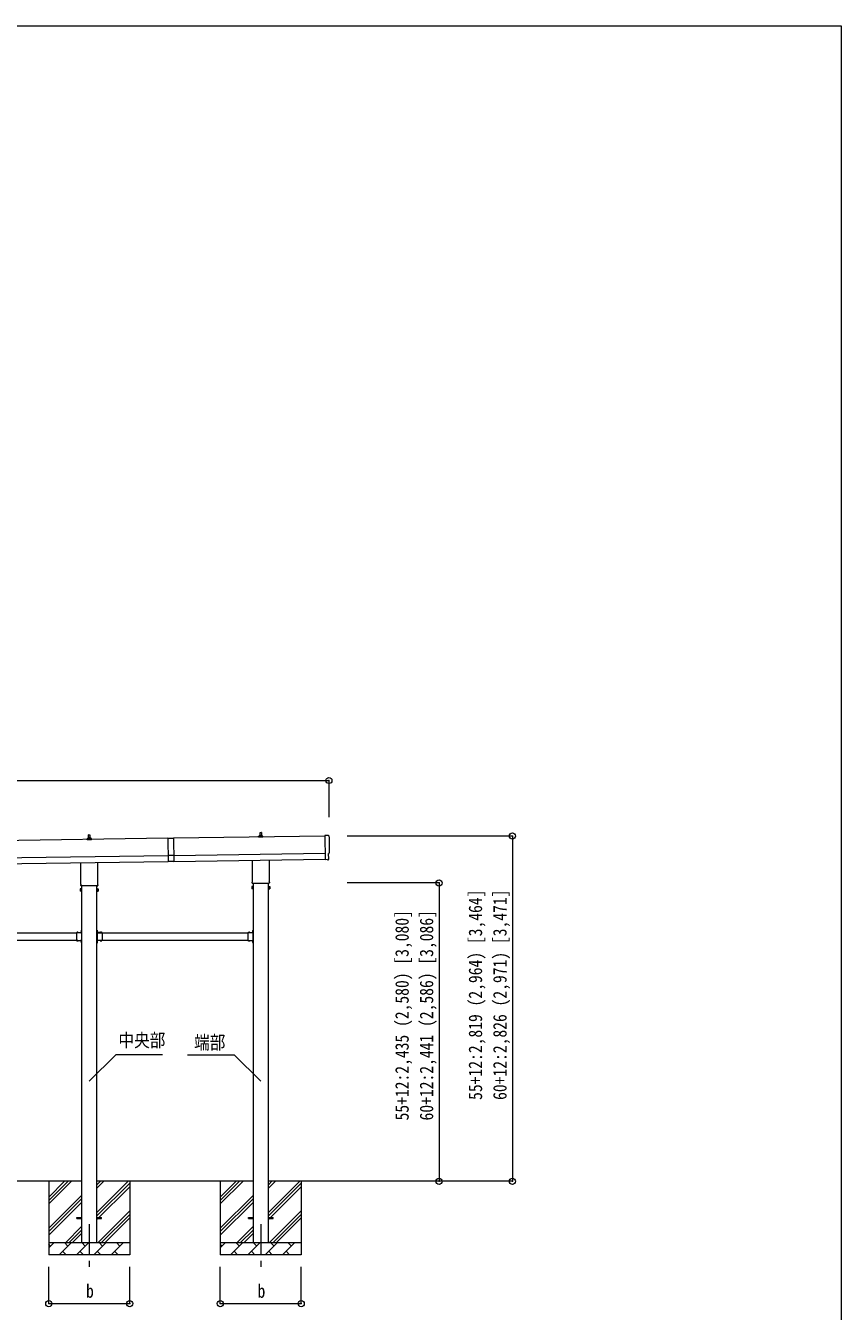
# Model space of a CAD drawing. Units: millimetres, scale not verified. Extents: x -88263 to 14131, y -29850 to 9646.
# Drawn here: x 6767 to 13424, y -851 to 9646 of the extents above; entities that cross this region are included whole.
import ezdxf
from ezdxf.enums import TextEntityAlignment as Align

# ---------------------------------------------------------------- set-up
doc = ezdxf.new("R2010")
doc.units = ezdxf.units.MM
doc.header["$LTSCALE"] = 50
doc.header["$PDMODE"] = 32
doc.header["$PDSIZE"] = 50
doc.linetypes.add('CHAIN1', pattern=[8, 5, -1, 1, -1])
doc.linetypes.add('USER8', pattern=[4, 3, -1])
for name, color, linetype, lineweight in [('0-2_建具', 4, 'Continuous', 9), ('0-4_設備', 7, 'Continuous', 9), ('0-6_手摺', 5, 'Continuous', 5), ('0-7_ハッチ', 6, 'Continuous', 9), ('F-0_ﾚｲﾔ240', 7, 'Continuous', 9)]:
    doc.layers.add(name, color=color, linetype=linetype, lineweight=lineweight)
doc.styles.add('ＭＳ ゴシック', font='')
doc.styles.get('ＭＳ ゴシック').set_extended_font_data('MS Gothic')

msp = doc.modelspace()

# ---------------------------------------------------------------- linework, layer by layer
at = {"layer": '0-2_建具'}
for p, q in [((8679.58, 3034.83), (8680.31, 3058.36)), ((8681.31, 3059.33), (8689.85, 3059.33)), ((8690.85, 3058.36), (8691.58, 3034.83)), ((7927.81, 3011.16), (2562.86, 2934.52)), ((7267.33, 2999.33), (7267.33, 3007.04)), ((7303.83, 2999.33), (7267.33, 2999.33)), ((7267.71, 3007.83), (7303.45, 3007.83)), ((7268.09, 3008.02), (7274.82, 3009.65)), ((7275.2, 3009.83), (7295.96, 3009.83)), ((7275.58, 3010.62), (7275.58, 3014.83)), ((7276.58, 3014.83), (7294.58, 3014.83)), ((7279.58, 3014.83), (7280.31, 3038.36)), ((7281.31, 3039.33), (7289.85, 3039.33)), ((7290.85, 3038.36), (7291.58, 3014.83)), ((7295.58, 3010.62), (7295.58, 3014.83)), ((7303.07, 3008.02), (7296.34, 3009.65)), ((7303.83, 2999.33), (7303.83, 3007.04)), ((7927.8, 3012.16), (7930.54, 2820.18)), ((9208.18, 3029.45), (7972.81, 3011.8)), ((8667.33, 3019.33), (8667.33, 3027.04)), ((8703.83, 3019.33), (8667.33, 3019.33)), ((8667.71, 3027.83), (8703.45, 3027.83)), ((8668.09, 3028.02), (8674.82, 3029.65)), ((8675.2, 3029.83), (8695.96, 3029.83)), ((8675.58, 3030.62), (8675.58, 3034.83)), ((8676.58, 3034.83), (8694.58, 3034.83)), ((8695.58, 3030.62), (8695.58, 3034.83)), ((8703.07, 3028.02), (8696.34, 3029.65)), ((8703.83, 3019.33), (8703.83, 3027.04)), ((9208.11, 3034.54), (9210.93, 2836.7)), ((9239.7, 3033.34), (9208.11, 3034.54)), ((2564.86, 2794.53), (7929.81, 2871.17)), ((7974.83, 2870.32), (7929.83, 2869.67)), ((7974.81, 2871.82), (9210.18, 2889.46)), ((7975.52, 2821.82), (9210.9, 2839.47)), ((9210.93, 2836.7), (9210.95, 2835.7)), ((9229.16, 2836.87), (9210.95, 2835.7)), ((9229.83, 2836.24), (9229.16, 2836.87)), ((9230.58, 2835.98), (9237.49, 2836.44)), ((9239.62, 2886.5), (9240.22, 2886.51)), ((9240.29, 2839.47), (9239.62, 2886.5)), ((2565.57, 2744.54), (7930.53, 2821.18)), ((7217.28, 2635.34), (7217.28, 2810.99)), ((7353.88, 2812.94), (7353.88, 2635.34)), ((7975.54, 2820.82), (7930.54, 2820.18)), ((8617.28, 2655.34), (8617.28, 2830.99)), ((8753.88, 2832.94), (8753.88, 2655.34)), ((7215.58, 2626.57), (7215.58, 2632.07)), ((7355.58, 2632.07), (7355.58, 2626.57)), ((8615.58, 2646.57), (8615.58, 2652.07)), ((8753.52, 2643.07), (8617.64, 2643.07)), ((8623.08, 2643.07), (8623.08, -289.43)), ((8748.08, -289.43), (8748.08, 2643.07)), ((8755.58, 2652.07), (8755.58, 2646.57)), ((7211.58, 2597.07), (7212.34, 2598.38)), ((7211.58, 2597.07), (7211.58, 2580.07)), ((7211.58, 2580.07), (7212.34, 2578.75)), ((7218.58, 2593.48), (7212.34, 2593.48)), ((7218.58, 2583.66), (7212.34, 2583.66)), ((7218.58, 2578.75), (7212.34, 2578.75)), ((7353.52, 2623.07), (7217.64, 2623.07)), ((7221.08, 2579.37), (7218.58, 2579.37)), ((7223.08, 2623.07), (7223.08, -289.43)), ((7348.08, -289.43), (7348.08, 2623.07)), ((7350.08, 2579.37), (7352.58, 2579.37)), ((7352.58, 2593.48), (7358.82, 2593.48)), ((7352.58, 2583.66), (7358.82, 2583.66)), ((7352.58, 2578.75), (7358.82, 2578.75)), ((7359.58, 2597.07), (7358.82, 2598.38)), ((7359.58, 2580.07), (7358.82, 2578.75)), ((7359.58, 2597.07), (7359.58, 2580.07)), ((8611.58, 2617.07), (8612.34, 2618.38)), ((8611.58, 2617.07), (8611.58, 2600.07)), ((8611.58, 2600.07), (8612.34, 2598.75)), ((8618.58, 2613.48), (8612.34, 2613.48)), ((8618.58, 2603.66), (8612.34, 2603.66)), ((8618.58, 2598.75), (8612.34, 2598.75)), ((8621.08, 2599.37), (8618.58, 2599.37)), ((8750.08, 2599.37), (8752.58, 2599.37)), ((8752.58, 2613.48), (8758.82, 2613.48)), ((8752.58, 2603.66), (8758.82, 2603.66)), ((8752.58, 2598.75), (8758.82, 2598.75)), ((8759.58, 2617.07), (8758.82, 2618.38)), ((8759.58, 2600.07), (8758.82, 2598.75)), ((8759.58, 2617.07), (8759.58, 2600.07)), ((5990.08, 2238.57), (7181.08, 2238.57)), ((7181.08, 2241.57), (7181.08, 2175.57)), ((7181.08, 2241.57), (7221.08, 2241.57)), ((7184.18, 2242.08), (7184.18, 2241.57)), ((7184.18, 2241.57), (7195.98, 2241.57)), ((7217.08, 2238.57), (7222.58, 2238.57)), ((7220.57, 2257.47), (7221.08, 2257.47)), ((7221.08, 2261.57), (7223.08, 2261.57)), ((7221.08, 2261.57), (7221.08, 2241.57)), ((7221.08, 2257.47), (7221.08, 2245.67)), ((7223.08, 2254.57), (7221.08, 2254.57)), ((7223.08, 2248.57), (7221.08, 2248.57)), ((7221.08, 2237.57), (7221.08, 2179.57)), ((7222.58, 2238.57), (7222.58, 2178.57)), ((7223.08, 2261.57), (7223.08, 2241.57)), ((7350.08, 2261.57), (7348.08, 2261.57)), ((7348.08, 2261.57), (7348.08, 2241.57)), ((7348.08, 2254.57), (7350.08, 2254.57)), ((7348.08, 2248.57), (7350.08, 2248.57)), ((7354.08, 2238.57), (7348.58, 2238.57)), ((7348.58, 2238.57), (7348.58, 2178.57)), ((7350.08, 2261.57), (7350.08, 2241.57)), ((7350.59, 2257.47), (7350.08, 2257.47)), ((7350.08, 2257.47), (7350.08, 2245.67)), ((7390.08, 2241.57), (7350.08, 2241.57)), ((7350.08, 2237.57), (7350.08, 2179.57)), ((7354.08, 2238.57), (8581.08, 2238.57)), ((7386.98, 2241.57), (7375.18, 2241.57)), ((7386.98, 2242.08), (7386.98, 2241.57)), ((7390.08, 2241.57), (7390.08, 2175.57)), ((8581.08, 2241.57), (8581.08, 2175.57)), ((8581.08, 2241.57), (8621.08, 2241.57)), ((8584.18, 2242.08), (8584.18, 2241.57)), ((8584.18, 2241.57), (8595.98, 2241.57)), ((8617.08, 2238.57), (8622.58, 2238.57)), ((8620.57, 2257.47), (8621.08, 2257.47)), ((8621.08, 2261.57), (8623.08, 2261.57)), ((8621.08, 2261.57), (8621.08, 2241.57)), ((8621.08, 2257.47), (8621.08, 2245.67)), ((8623.08, 2254.57), (8621.08, 2254.57)), ((8623.08, 2248.57), (8621.08, 2248.57)), ((8621.08, 2237.57), (8621.08, 2179.57)), ((8622.58, 2238.57), (8622.58, 2178.57)), ((8623.08, 2261.57), (8623.08, 2241.57)), ((5990.08, 2178.57), (7181.08, 2178.57)), ((7181.08, 2175.57), (7221.08, 2175.57)), ((7184.18, 2175.06), (7184.18, 2175.57)), ((7184.18, 2175.57), (7195.98, 2175.57)), ((7217.08, 2178.57), (7222.58, 2178.57)), ((7221.08, 2177.57), (7217.08, 2177.57)), ((7220.57, 2171.47), (7221.08, 2171.47)), ((7221.08, 2175.57), (7221.08, 2155.57)), ((7221.08, 2171.47), (7221.08, 2159.67)), ((7223.08, 2168.57), (7221.08, 2168.57)), ((7223.08, 2162.57), (7221.08, 2162.57)), ((7221.08, 2155.57), (7223.08, 2155.57)), ((7223.08, 2175.57), (7223.08, 2155.57)), ((7348.08, 2175.57), (7348.08, 2155.57)), ((7348.08, 2168.57), (7350.08, 2168.57)), ((7348.08, 2162.57), (7350.08, 2162.57)), ((7350.08, 2155.57), (7348.08, 2155.57)), ((7354.08, 2178.57), (7348.58, 2178.57)), ((7350.08, 2177.57), (7354.08, 2177.57)), ((7350.08, 2175.57), (7350.08, 2155.57)), ((7390.08, 2175.57), (7350.08, 2175.57)), ((7350.59, 2171.47), (7350.08, 2171.47)), ((7350.08, 2171.47), (7350.08, 2159.67)), ((7354.08, 2178.57), (8581.08, 2178.57)), ((7386.98, 2175.57), (7375.18, 2175.57)), ((7386.98, 2175.06), (7386.98, 2175.57)), ((8581.08, 2175.57), (8621.08, 2175.57)), ((8584.18, 2175.06), (8584.18, 2175.57)), ((8584.18, 2175.57), (8595.98, 2175.57)), ((8617.08, 2178.57), (8622.58, 2178.57)), ((8621.08, 2177.57), (8617.08, 2177.57)), ((8620.57, 2171.47), (8621.08, 2171.47)), ((8621.08, 2175.57), (8621.08, 2155.57)), ((8621.08, 2171.47), (8621.08, 2159.67)), ((8623.08, 2168.57), (8621.08, 2168.57)), ((8623.08, 2162.57), (8621.08, 2162.57)), ((8621.08, 2155.57), (8623.08, 2155.57)), ((8623.08, 2175.57), (8623.08, 2155.57)), ((7185.58, -84.93), (7223.08, -84.93)), ((7185.58, -93.93), (7185.58, -84.93)), ((7185.58, -93.93), (7223.08, -93.93)), ((7348.08, -84.93), (7385.58, -84.93)), ((7348.08, -93.93), (7385.58, -93.93)), ((7385.58, -93.93), (7385.58, -84.93)), ((8585.58, -84.93), (8623.08, -84.93)), ((8585.58, -93.93), (8585.58, -84.93)), ((8585.58, -93.93), (8623.08, -93.93)), ((8748.08, -84.93), (8785.58, -84.93)), ((8748.08, -93.93), (8785.58, -93.93)), ((8785.58, -93.93), (8785.58, -84.93))]:
    msp.add_line(p, q, dxfattribs=at)
at = {"layer": '0-2_建具', "color": 7, "linetype": 'CHAIN1'}
for p, q in [((7285.58, -139.43), (7285.58, -488.43)), ((8685.58, -139.43), (8685.58, -488.43))]:
    msp.add_line(p, q, dxfattribs=at)
at = {"layer": '0-2_建具'}
for points in [[(7927.8, 3012.16), (7972.79, 3012.8), (7975.54, 2820.82)], [(7218.58, 2578.75), (7218.58, 2598.38), (7212.34, 2598.38)], [(7218.58, 2579.37), (7218.58, 2597.77), (7221.08, 2597.77)], [(7352.58, 2579.37), (7352.58, 2597.77), (7350.08, 2597.77)], [(7352.58, 2578.75), (7352.58, 2598.38), (7358.82, 2598.38)], [(8618.58, 2598.75), (8618.58, 2618.38), (8612.34, 2618.38)], [(8618.58, 2599.37), (8618.58, 2617.77), (8621.08, 2617.77)], [(8752.58, 2599.37), (8752.58, 2617.77), (8750.08, 2617.77)], [(8752.58, 2598.75), (8752.58, 2618.38), (8758.82, 2618.38)], [(7184.18, 2242.08), (7195.98, 2242.08), (7195.98, 2241.57)], [(7221.08, 2237.57), (7217.08, 2237.57), (7217.08, 2239.57), (7221.08, 2239.57)], [(7220.57, 2257.47), (7220.57, 2245.67), (7221.08, 2245.67)], [(7350.59, 2257.47), (7350.59, 2245.67), (7350.08, 2245.67)], [(7350.08, 2237.57), (7354.08, 2237.57), (7354.08, 2239.57), (7350.08, 2239.57)], [(7386.98, 2242.08), (7375.18, 2242.08), (7375.18, 2241.57)], [(8584.18, 2242.08), (8595.98, 2242.08), (8595.98, 2241.57)], [(8621.08, 2237.57), (8617.08, 2237.57), (8617.08, 2239.57), (8621.08, 2239.57)], [(8620.57, 2257.47), (8620.57, 2245.67), (8621.08, 2245.67)], [(7184.18, 2175.06), (7195.98, 2175.06), (7195.98, 2175.57)], [(7221.08, 2179.57), (7217.08, 2179.57), (7217.08, 2177.57)], [(7220.57, 2171.47), (7220.57, 2159.67), (7221.08, 2159.67)], [(7350.08, 2179.57), (7354.08, 2179.57), (7354.08, 2177.57)], [(7350.59, 2171.47), (7350.59, 2159.67), (7350.08, 2159.67)], [(7386.98, 2175.06), (7375.18, 2175.06), (7375.18, 2175.57)], [(8584.18, 2175.06), (8595.98, 2175.06), (8595.98, 2175.57)], [(8621.08, 2179.57), (8617.08, 2179.57), (8617.08, 2177.57)], [(8620.57, 2171.47), (8620.57, 2159.67), (8621.08, 2159.67)]]:
    msp.add_lwpolyline(points, dxfattribs=at)
for points in [[(7221.08, 2578.07), (7221.08, 2599.07), (7223.08, 2599.07), (7223.08, 2578.07)], [(7350.08, 2578.07), (7350.08, 2599.07), (7348.08, 2599.07), (7348.08, 2578.07)], [(8621.08, 2598.07), (8621.08, 2619.07), (8623.08, 2619.07), (8623.08, 2598.07)], [(8750.08, 2598.07), (8750.08, 2619.07), (8748.08, 2619.07), (8748.08, 2598.07)]]:
    msp.add_lwpolyline(points, close=True, dxfattribs=at)
at = {"layer": '0-2_建具', "linetype": 'USER8'}
for points in [[(7187.58, 2244.18), (7188.94, 2241.4), (7190.08, 2240.79)], [(7192.58, 2244.18), (7191.23, 2241.4), (7190.08, 2240.79)], [(7218.47, 2254.07), (7221.25, 2252.72), (7221.86, 2251.57)], [(7218.47, 2249.07), (7221.25, 2250.43), (7221.86, 2251.57)], [(7352.69, 2254.07), (7349.91, 2252.72), (7349.3, 2251.57)], [(7352.69, 2249.07), (7349.91, 2250.43), (7349.3, 2251.57)], [(7378.58, 2244.18), (7379.94, 2241.4), (7381.08, 2240.79)], [(7383.58, 2244.18), (7382.23, 2241.4), (7381.08, 2240.79)], [(8587.58, 2244.18), (8588.94, 2241.4), (8590.08, 2240.79)], [(8592.58, 2244.18), (8591.23, 2241.4), (8590.08, 2240.79)], [(8618.47, 2254.07), (8621.25, 2252.72), (8621.86, 2251.57)], [(8618.47, 2249.07), (8621.25, 2250.43), (8621.86, 2251.57)], [(7187.58, 2172.96), (7188.94, 2175.74), (7190.08, 2176.35)], [(7192.58, 2172.96), (7191.23, 2175.74), (7190.08, 2176.35)], [(7218.47, 2168.07), (7221.25, 2166.72), (7221.86, 2165.57)], [(7218.47, 2163.07), (7221.25, 2164.43), (7221.86, 2165.57)], [(7352.69, 2168.07), (7349.91, 2166.72), (7349.3, 2165.57)], [(7352.69, 2163.07), (7349.91, 2164.43), (7349.3, 2165.57)], [(7378.58, 2172.96), (7379.94, 2175.74), (7381.08, 2176.35)], [(7383.58, 2172.96), (7382.23, 2175.74), (7381.08, 2176.35)], [(8587.58, 2172.96), (8588.94, 2175.74), (8590.08, 2176.35)], [(8592.58, 2172.96), (8591.23, 2175.74), (8590.08, 2176.35)], [(8618.47, 2168.07), (8621.25, 2166.72), (8621.86, 2165.57)], [(8618.47, 2163.07), (8621.25, 2164.43), (8621.86, 2165.57)]]:
    msp.add_lwpolyline(points, dxfattribs=at)
at = {"layer": '0-2_建具'}
for centre, radius, start, end in [((8681.31, 3058.33), 1, 90, 178.60509), ((8689.85, 3058.33), 1, 1.39491, 90), ((7268.33, 3007.04), 1, 103.62699, 180), ((7274.58, 3010.62), 1, 283.62699, 0), ((7279.67, 3014.2), 4.13, 90, 171.17633), ((7276.58, 3013.83), 1, 90, 180), ((7281.31, 3038.33), 1, 90, 178.60509), ((7288.91, 3014.83), 4.83, 133.60282, 180), ((7282.25, 3014.83), 4.83, 0, 46.39718), ((7289.85, 3038.33), 1, 1.39491, 90), ((7291.5, 3014.2), 4.13, 8.82367, 90), ((7294.58, 3013.83), 1, 0, 90), ((7296.58, 3010.62), 1, 180, 256.37301), ((7302.83, 3007.04), 1, 0, 76.37301), ((8668.33, 3027.04), 1, 103.62699, 180), ((8674.58, 3030.62), 1, 283.62699, 0), ((8679.67, 3034.2), 4.13, 90, 171.17633), ((8676.58, 3033.83), 1, 90, 180), ((8688.91, 3034.83), 4.83, 133.60282, 180), ((8682.25, 3034.83), 4.83, 0, 46.39718), ((8691.5, 3034.2), 4.13, 8.82367, 90), ((8694.58, 3033.83), 1, 0, 90), ((8696.58, 3030.62), 1, 180, 256.37301), ((8702.83, 3027.04), 1, 0, 76.37301), ((7219.58, 2632.07), 4, 125.09963, 180), ((7219.58, 2626.57), 4, 180, 194.47751), ((7219.58, 2626.57), 4, 194.47751, 241.04498), ((7351.58, 2626.57), 4, 298.95502, 345.52249), ((7351.58, 2632.07), 4, 0, 54.90037), ((7351.58, 2626.57), 4, 345.52249, 0), ((8619.58, 2652.07), 4, 125.09963, 180), ((8619.58, 2646.57), 4, 180, 194.47751), ((8619.58, 2646.57), 4, 194.47751, 241.04498), ((8751.58, 2646.57), 4, 298.95502, 345.52249), ((8751.58, 2652.07), 4, 0, 54.90037), ((8751.58, 2646.57), 4, 345.52249, 0), ((7227.82, 2588.57), 16.24, 162.41205, 197.58795), ((7215.93, 2595.93), 4.34, 145.61575, 214.38425), ((7215.93, 2581.21), 4.34, 145.61575, 214.38425), ((7343.34, 2588.57), 16.24, 342.41205, 17.58795), ((7355.24, 2595.93), 4.34, 325.61575, 34.38425), ((7355.24, 2581.21), 4.34, 325.61575, 34.38425), ((8627.82, 2608.57), 16.24, 162.41205, 197.58795), ((8615.93, 2615.93), 4.34, 145.61575, 214.38425), ((8615.93, 2601.21), 4.34, 145.61575, 214.38425), ((8743.34, 2608.57), 16.24, 342.41205, 17.58795), ((8755.24, 2615.93), 4.34, 325.61575, 34.38425), ((8755.24, 2601.21), 4.34, 325.61575, 34.38425), ((7190.08, 2236.34), 8.23, 44.2189, 135.7811), ((7226.31, 2251.57), 8.23, 134.2189, 225.7811), ((7221.08, 2241.57), 2, 270, 0), ((7350.08, 2241.57), 2, 180, 270), ((7344.85, 2251.57), 8.23, 314.2189, 45.7811), ((7381.08, 2236.34), 8.23, 44.2189, 135.7811), ((8590.08, 2236.34), 8.23, 44.2189, 135.7811), ((8626.31, 2251.57), 8.23, 134.2189, 225.7811), ((8621.08, 2241.57), 2, 270, 0), ((7190.08, 2180.8), 8.23, 224.2189, 315.7811), ((7226.31, 2165.57), 8.23, 134.2189, 225.7811), ((7221.08, 2175.57), 2, 0, 90), ((7350.08, 2175.57), 2, 90, 180), ((7344.85, 2165.57), 8.23, 314.2189, 45.7811), ((7381.08, 2180.8), 8.23, 224.2189, 315.7811), ((8590.08, 2180.8), 8.23, 224.2189, 315.7811), ((8626.31, 2165.57), 8.23, 134.2189, 225.7811), ((8621.08, 2175.57), 2, 0, 90)]:
    msp.add_arc(centre, radius, start, end, dxfattribs=at)
for centre, major_axis, ratio, start_param, end_param in [((9239.59, 3030.34), (3, 0.04), 0.99863, 6.26838895, 7.80162176), ((14005.97, 3028), (-4762.89, -68.04), 0.99863, 6.26838895, 6.29767781), ((9230.51, 2836.98), (0.737, -0.68), 0.9974, 4.71238898, 5.52523108), ((9237.29, 2839.44), (2.21, -2.04), 0.9974, 5.52523108, 7.04113953), ((9240.16, 2890.91), (4.41, 0.06), 0.99863, 4.71238898, 6.29767781)]:
    msp.add_ellipse(centre, major_axis=major_axis, ratio=ratio, start_param=start_param, end_param=end_param, dxfattribs=at)
at = {"layer": '0-4_設備'}
for p, q in [((7223.08, 210.57), (5948.08, 210.57)), ((6955.58, 210.57), (6955.58, -389.43)), ((6955.58, 25.52), (7140.63, 210.57)), ((6955.58, 53.8), (7112.35, 210.57)), ((6955.58, 82.09), (7084.06, 210.57)), ((8623.08, 210.57), (7348.08, 210.57)), ((7348.08, -44.53), (7603.18, 210.57)), ((7348.08, 153.46), (7405.19, 210.57)), ((7348.08, 181.75), (7376.91, 210.57)), ((7615.58, 210.57), (7615.58, -389.43)), ((8355.58, 210.57), (8355.58, -389.43)), ((8355.58, 25.52), (8540.63, 210.57)), ((8355.58, 53.8), (8512.35, 210.57)), ((8355.58, 82.09), (8484.06, 210.57)), ((8748.08, -44.53), (9003.18, 210.57)), ((8748.08, 153.46), (8805.19, 210.57)), ((8748.08, 181.75), (8776.91, 210.57)), ((9540.19, 210.57), (8748.08, 210.57)), ((9015.58, 210.57), (9015.58, -389.43)), ((7348.08, -72.81), (7615.58, 194.69)), ((7348.08, -101.1), (7615.58, 166.4)), ((8748.08, -72.81), (9015.58, 194.69)), ((8748.08, -101.1), (9015.58, 166.4)), ((6955.58, -172.47), (7223.08, 95.03)), ((6955.58, -200.75), (7223.08, 66.75)), ((6955.58, -229.04), (7223.08, 38.46)), ((8355.58, -172.47), (8623.08, 95.03)), ((8355.58, -200.75), (8623.08, 66.75)), ((8355.58, -229.04), (8623.08, 38.46)), ((7357.74, -289.43), (7615.58, -31.59)), ((7386.02, -289.43), (7615.58, -59.87)), ((7414.31, -289.43), (7615.58, -88.16)), ((8757.74, -289.43), (9015.58, -31.59)), ((8786.02, -289.43), (9015.58, -59.87)), ((8814.31, -289.43), (9015.58, -88.16)), ((7093.18, -289.43), (7223.08, -159.53)), ((7121.46, -289.43), (7223.08, -187.81)), ((8493.18, -289.43), (8623.08, -159.53)), ((8521.46, -289.43), (8623.08, -187.81)), ((6955.58, -289.43), (7615.58, -289.43)), ((6955.58, -332.32), (6998.47, -289.43)), ((6969.92, -317.98), (6955.58, -303.64)), ((7039.89, -389.43), (7139.89, -289.43)), ((7111.34, -317.98), (7082.79, -289.43)), ((7149.75, -289.43), (7223.08, -216.1)), ((7181.32, -389.43), (7281.32, -289.43)), ((7252.76, -317.98), (7224.21, -289.43)), ((7322.74, -389.43), (7422.74, -289.43)), ((7394.18, -317.98), (7365.63, -289.43)), ((7464.16, -389.43), (7564.16, -289.43)), ((7535.61, -317.98), (7507.05, -289.43)), ((7612.3, -289.43), (7615.58, -286.15)), ((8355.58, -289.43), (9015.58, -289.43)), ((8355.58, -332.32), (8398.47, -289.43)), ((8369.92, -317.98), (8355.58, -303.64)), ((8439.89, -389.43), (8539.89, -289.43)), ((8511.34, -317.98), (8482.79, -289.43)), ((8549.75, -289.43), (8623.08, -216.1)), ((8581.32, -389.43), (8681.32, -289.43)), ((8652.76, -317.98), (8624.21, -289.43)), ((8722.74, -389.43), (8822.74, -289.43)), ((8794.18, -317.98), (8765.63, -289.43)), ((8864.16, -389.43), (8964.16, -289.43)), ((8935.61, -317.98), (8907.05, -289.43)), ((9012.3, -289.43), (9015.58, -286.15)), ((7615.58, -389.43), (6955.58, -389.43)), ((7068.45, -360.88), (7097, -389.43)), ((7209.87, -360.88), (7238.42, -389.43)), ((7351.29, -360.88), (7379.84, -389.43)), ((7492.71, -360.88), (7521.27, -389.43)), ((9015.58, -389.43), (8355.58, -389.43)), ((8468.45, -360.88), (8497, -389.43)), ((8609.87, -360.88), (8638.42, -389.43)), ((8751.29, -360.88), (8779.84, -389.43)), ((8892.71, -360.88), (8921.27, -389.43))]:
    msp.add_line(p, q, dxfattribs=at)
at = {"layer": '0-6_手摺', "color": 6, "lineweight": 9}
for p, q in [((2531.58, 3482.8), (9241.58, 3482.8)), ((9241.58, 3482.8), (9241.58, 3182.8)), ((10740.19, 3029.45), (9390.19, 3029.45)), ((10740.19, 3029.45), (10740.19, 210.57)), ((10141.19, 2646.07), (9390.19, 2646.07)), ((10141.19, 2646.07), (10141.19, 210.57)), ((10141.19, 210.57), (9540.19, 210.57)), ((10740.19, 210.57), (9540.19, 210.57)), ((6955.58, -788.43), (6955.58, -488.43)), ((8355.58, -788.43), (8355.58, -488.43))]:
    msp.add_line(p, q, dxfattribs=at)
for points in [[(6955.58, -788.43), (7615.58, -788.43), (7615.58, -488.43)], [(8355.58, -788.43), (9015.58, -788.43), (9015.58, -488.43)]]:
    msp.add_lwpolyline(points, dxfattribs=at)
at = {"layer": '0-6_手摺', "color": 6}
for p in [(9241.58, 3482.8), (10740.19, 3029.45), (10141.19, 2646.07), (10141.19, 210.57), (10740.19, 210.57), (6955.58, -788.43), (7615.58, -788.43), (8355.58, -788.43), (9015.58, -788.43)]:
    msp.add_point(p, dxfattribs=at)
at = {"layer": '0-7_ハッチ'}
for p, q in [((7501.59, 1243.02), (7285.58, 1027.01)), ((7882.9, 1243.02), (7501.59, 1243.02)), ((8088.26, 1243.02), (8469.57, 1243.02)), ((8469.57, 1243.02), (8685.58, 1027.01))]:
    msp.add_line(p, q, dxfattribs=at)
at = {"layer": 'F-0_ﾚｲﾔ240', "color": 5, "lineweight": 5}
for p, q in [((-13975.76, 9645.57), (13424.24, 9645.57)), ((13424.24, 9645.57), (13424.24, -9754.43))]:
    msp.add_line(p, q, dxfattribs=at)

# ---------------------------------------------------------------- texts
at = {"layer": '0-6_手摺', "color": 7, "style": 'ＭＳ ゴシック', "width": 0.85}
for s, p in [('55+12:2,819 (2,964) [3,464]', (10525.19, 874.91)), ('60+12:2,826 (2,971) [3,471]', (10725.19, 874.91)), ('55+12:2,435 (2,580) [3,080]', (9926.19, 707.18)), ('60+12:2,441 (2,586) [3,086]', (10126.19, 707.18))]:
    msp.add_text(s, height=110, rotation=90, dxfattribs=at).set_placement(p, align=Align.BOTTOM_LEFT)
for p in [(7259.33, -773.43), (8659.33, -773.43)]:
    msp.add_text('b', height=110, dxfattribs=at).set_placement(p, align=Align.BOTTOM_LEFT)
at = {"layer": '0-7_ハッチ', "color": 7, "style": 'ＭＳ ゴシック', "width": 0.85}
for s, p in [('中央部', (7524.22, 1274.37)), ('端部', (8141.96, 1256.71))]:
    msp.add_text(s, height=110, dxfattribs=at).set_placement(p, align=Align.BOTTOM_LEFT)

doc.saveas('drawing.dxf')
